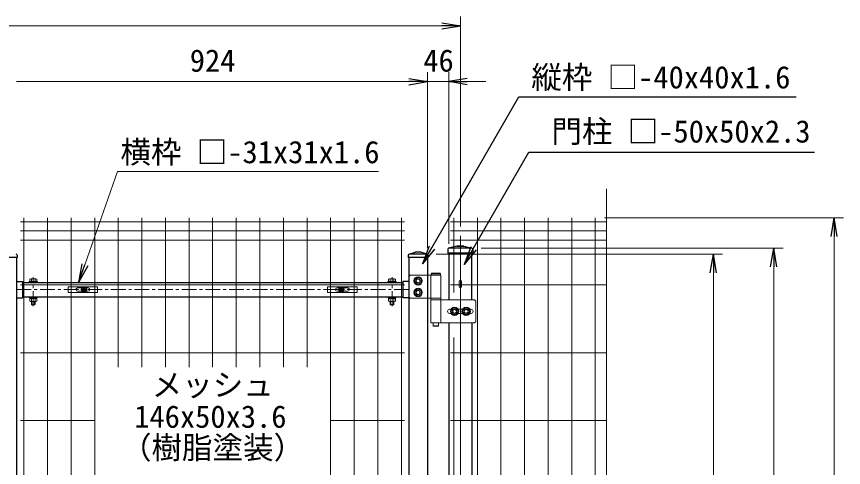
# Model space of a CAD drawing. Units: millimetres, scale not verified. Extents: x -10254 to -1854, y -2970 to 2970.
# Drawn here: x -9232 to -7453, y 656 to 1626 of the extents above; entities that cross this region are included whole.
import ezdxf
from ezdxf.enums import TextEntityAlignment as Align

# ---------------------------------------------------------------- set-up
doc = ezdxf.new("R2010")
doc.units = ezdxf.units.MM
doc.header["$LTSCALE"] = 30
doc.linetypes.add('USER1', pattern=[50.8, 31.75, -6.35, 6.35, -6.35])
for name, color, linetype, lineweight in [('0-0_Defpoints', 7, 'Continuous', 25), ('0-3_D-STR-TXT', 7, 'Continuous', 13), ('0-4_D-BMK', 2, 'USER1', 13), ('0-5_D-STR3', 3, 'Continuous', 13), ('0-6_0', 7, 'Continuous', 25), ('0-7_D-STR-DIM', 7, 'Continuous', 13), ('0-8_D-STR1', 1, 'Continuous', 25), ('0-A_D-STR2', 7, 'Continuous', 13)]:
    doc.layers.add(name, color=color, linetype=linetype, lineweight=lineweight)
doc.styles.add('ＭＳ ゴシック', font='')
doc.styles.get('ＭＳ ゴシック').set_extended_font_data('MS Gothic')

# ---------------------------------------------------------------- blocks, each defined once
blk = doc.blocks.new('_Open')
at = {"layer": '0-6_0'}
blk.add_line((-30, 5), (0, 0), dxfattribs=at)
blk.add_lwpolyline([(-30, -5), (0, 0), (-30, 0)], dxfattribs=at)
blk = doc.blocks.new('U33')
at = {"layer": '0-0_Defpoints'}
for centre in [(5850, 49372.5), (22470, 49372.5)]:
    blk.add_circle(centre, 120, dxfattribs=at)
at = {"layer": '0-4_D-BMK'}
for p, q in [((2580, 48312), (2580, 50174.7)), ((25740, 48312), (25740, 50174.7)), ((1500, 49372.5), (26820, 49372.5))]:
    blk.add_line(p, q, dxfattribs=at)
at = {"layer": '0-5_D-STR3'}
for p, q in [((28890, 50310), (26970, 50310)), ((28242, 50310), (28242, 48810)), ((28296, 50430), (28266, 50400)), ((28866, 50310), (28266, 50310)), ((28836, 50430), (28296, 50430)), ((28836, 50430), (28866, 50400)), ((28866, 50400), (28866, 50310)), ((28890, 50310), (28890, 48810)), ((2310, 49885.5), (2310, 49837.5)), ((2310, 49885.5), (2850, 49885.5)), ((2310, 49837.5), (2850, 49837.5)), ((2355, 49885.5), (2355, 50049)), ((2805.1, 49885.5), (2355, 49885.5)), ((2748.8, 50065.6), (2411.3, 50065.6)), ((2467.5, 49885.5), (2467.5, 50049)), ((2692.6, 49885.5), (2692.6, 50049)), ((2805.1, 49885.5), (2805.1, 50049)), ((2850, 49885.5), (2850, 49837.5)), ((25470, 49885.5), (25470, 49837.5)), ((26010, 49885.5), (25470, 49885.5)), ((26010, 49837.5), (25470, 49837.5)), ((25514.9, 49885.5), (25514.9, 50049)), ((25514.9, 49885.5), (25965, 49885.5)), ((25571.2, 50065.6), (25908.7, 50065.6)), ((25627.4, 49885.5), (25627.4, 50049)), ((25852.5, 49885.5), (25852.5, 50049)), ((25965, 49885.5), (25965, 50049)), ((26010, 49885.5), (26010, 49837.5)), ((26820, 50160), (26820, 48960)), ((2310, 48907.5), (2310, 48859.5)), ((2310, 48907.5), (2850, 48907.5)), ((2310, 48859.5), (2850, 48859.5)), ((2355, 48799.5), (2355, 48621)), ((2411.3, 48604.4), (2748.8, 48604.4)), ((2460, 48415.5), (2460, 48604.4)), ((2467.5, 48799.5), (2467.5, 48621)), ((2490, 48385.5), (2490, 48604.4)), ((2591.3, 48799.5), (2556.7, 48859.5)), ((2612.1, 48799.5), (2577.4, 48859.5)), ((2670, 48385.5), (2670, 48604.4)), ((2692.6, 48799.5), (2692.6, 48621)), ((2700, 48415.5), (2700, 48604.4)), ((2805.1, 48799.5), (2805.1, 48621)), ((2850, 48907.5), (2850, 48859.5)), ((25470, 48907.5), (25470, 48859.5)), ((26010, 48907.5), (25470, 48907.5)), ((26010, 48859.5), (25470, 48859.5)), ((25514.9, 48799.5), (25514.9, 48621)), ((25908.7, 48604.4), (25571.2, 48604.4)), ((25620, 48415.5), (25620, 48604.4)), ((25627.4, 48799.5), (25627.4, 48621)), ((25650, 48385.5), (25650, 48604.4)), ((25707.9, 48799.5), (25742.5, 48859.5)), ((25728.7, 48799.5), (25763.3, 48859.5)), ((25830, 48385.5), (25830, 48604.4)), ((25852.5, 48799.5), (25852.5, 48621)), ((25860, 48415.5), (25860, 48604.4)), ((25965, 48799.5), (25965, 48621)), ((26010, 48907.5), (26010, 48859.5)), ((26970, 48810), (28890, 48810)), ((28242, 48720), (28242, 47220)), ((31002, 48720), (28242, 48720)), ((28251, 48810), (28881, 48810)), ((28251, 48810), (28251, 48720)), ((28251, 48720), (28881, 48720)), ((28881, 48810), (28881, 48720)), ((28890, 48720), (28890, 47220)), ((2460, 48415.5), (2490, 48385.5)), ((2460, 48415.5), (2700, 48415.5)), ((2670, 48385.5), (2490, 48385.5)), ((2670, 48385.5), (2700, 48415.5)), ((25650, 48385.5), (25620, 48415.5)), ((25860, 48415.5), (25620, 48415.5)), ((25650, 48385.5), (25830, 48385.5)), ((25860, 48415.5), (25830, 48385.5)), ((29460, 48105), (29541.2, 48105)), ((30008.8, 48105), (30291.2, 48105)), ((30758.8, 48105), (30840, 48105)), ((31152, 48570), (31152, 47370)), ((29325, 47970), (29325.3, 47970)), ((29460, 47835), (29541.2, 47835)), ((30008.8, 47835), (30291.2, 47835)), ((30758.8, 47835), (30840, 47835)), ((30975, 47970), (30975.3, 47970)), ((31002, 47220), (28242, 47220)), ((28386, 47220), (28386, 47040)), ((28746, 47040), (28386, 47040)), ((28416, 47010), (28386, 47040)), ((28716, 47010), (28416, 47010)), ((28716, 47010), (28746, 47040)), ((28746, 47220), (28746, 47040))]:
    blk.add_line(p, q, dxfattribs=at)
for points in [[(28866, 50400), (28266, 50400), (28266, 50310)], [(2811, 48799.5), (2349, 48799.5), (2349, 48859.5)], [(2811, 48799.5), (2811, 48859.5), (2349, 48859.5)], [(25509, 48799.5), (25971, 48799.5), (25971, 48859.5)], [(25509, 48799.5), (25509, 48859.5), (25971, 48859.5)]]:
    blk.add_lwpolyline(points, dxfattribs=at)
for points in [[(27420, 50178), (27209.6, 50056.5), (27209.6, 49813.5), (27420, 49692), (27630.4, 49813.5), (27630.4, 50056.5)], [(27420, 49428), (27209.6, 49306.5), (27209.6, 49063.5), (27420, 48942), (27630.4, 49063.5), (27630.4, 49306.5)], [(29775, 48213), (29564.6, 48091.5), (29564.6, 47848.5), (29775, 47727), (29985.4, 47848.5), (29985.4, 48091.5)], [(30525, 48213), (30314.6, 48091.5), (30314.6, 47848.5), (30525, 47727), (30735.4, 47848.5), (30735.4, 48091.5)]]:
    blk.add_lwpolyline(points, close=True, dxfattribs=at)
for centre, radius in [((27420, 49935), 270), ((27420, 49935), 211), ((27420, 49935), 135), ((27420, 49935), 120), ((27420, 49185), 270), ((27420, 49185), 211), ((27420, 49185), 135), ((27420, 49185), 120), ((29775, 47970), 270), ((29775, 47970), 211), ((29775, 47970), 135), ((29775, 47970), 120), ((30525, 47970), 270), ((30525, 47970), 211), ((30525, 47970), 135), ((30525, 47970), 120)]:
    blk.add_circle(centre, radius, dxfattribs=at)
for centre, radius, start, end in [((26970, 50160), 150, 90, 180), ((2411.3, 49961.9), 103.7, 57.13278, 122.86722), ((2580, 49675.8), 389.8, 73.22135, 106.77865), ((2748.8, 49961.9), 103.7, 57.13278, 122.86722), ((25571.2, 49961.9), 103.7, 57.13278, 122.86722), ((25740, 49675.8), 389.8, 73.22135, 106.77865), ((25908.7, 49961.9), 103.7, 57.13278, 122.86722), ((2411.3, 48708.1), 103.7, 237.13278, 302.86722), ((2580, 48994.2), 389.8, 253.22135, 286.77865), ((2748.8, 48708.1), 103.7, 237.13278, 302.86722), ((25571.2, 48708.1), 103.7, 237.13278, 302.86722), ((25740, 48994.2), 389.8, 253.22135, 286.77865), ((25908.7, 48708.1), 103.7, 237.13278, 302.86722), ((26970, 48960), 150, 180, 270), ((31002, 48570), 150, 0, 90), ((29460, 47970), 135, 90, 180), ((30840, 47970), 135, 0, 90), ((29460, 47970), 135, 180, 270), ((30840, 47970), 135, 270, 0), ((31002, 47370), 150, 270, 0)]:
    blk.add_arc(centre, radius, start, end, dxfattribs=at)
at = {"layer": '0-8_D-STR1'}
for p, q in [((1530, 51450), (270, 51450)), ((1500, 51450), (1500, 900)), ((1530, 51588), (1530, 51450)), ((26790, 51588), (26790, 51450)), ((28050, 51450), (26790, 51450)), ((26820, 51450), (26820, 900)), ((26840.8, 51656.8), (27240, 51780)), ((27988.9, 51660), (26862, 51660)), ((27600, 51780), (27240, 51780)), ((27999.2, 51656.8), (27600, 51780)), ((28050, 51588), (28050, 51450)), ((1500, 49897.5), (1890, 49897.5)), ((1890, 49897.5), (1890, 48847.5)), ((1890, 49837.5), (26430, 49837.5)), ((26430, 49897.5), (26430, 48847.5)), ((26820, 49897.5), (26430, 49897.5)), ((1500, 48847.5), (1890, 48847.5)), ((1890, 48907.5), (26430, 48907.5)), ((26820, 48847.5), (26430, 48847.5))]:
    blk.add_line(p, q, dxfattribs=at)
blk.add_lwpolyline([(28020, 51450), (28020, 900), (26820, 900)], dxfattribs=at)
for centre, start, end in [((1458, 51588), 0, 72.84994), ((26862, 51588), 90, 180), ((27978, 51588), 0, 72.84994)]:
    blk.add_arc(centre, 72, start, end, dxfattribs=at)
blk = doc.blocks.new('A$C1aa64d16')
at = {"layer": '0-5_D-STR3'}
for p, q in [((-1019.6, 180), (885.4, 180)), ((-1019.6, -180), (-1019.6, 180)), ((-412.1, 105), (-136.9, 105)), ((-55.6, 12.5), (-94.5, 11.8)), ((-94.5, 11.8), (-94.5, -11.9)), ((-11.9, 94.5), (-12.5, 55.6)), ((-11.9, 94.5), (11.9, 94.5)), ((11.9, 94.5), (12.5, 55.6)), ((55.6, 12.5), (94.5, 11.8)), ((94.5, 11.8), (94.5, -11.9)), ((136.9, 105), (277.9, 105)), ((-412.1, -105), (-136.9, -105)), ((-55.6, -12.5), (-94.5, -11.9)), ((-11.9, -94.5), (-12.5, -55.6)), ((55.6, -12.5), (94.5, -11.9)), ((136.9, -105), (277.9, -105))]:
    blk.add_line(p, q, dxfattribs=at)
for points in [[(-1019.6, -180), (885.4, -180), (885.4, 180)], [(-11.9, -94.5), (11.9, -94.5), (12.5, -55.6)]]:
    blk.add_lwpolyline(points, dxfattribs=at)
for radius in [172.5, 157.5]:
    blk.add_circle((0, 0), radius, dxfattribs=at)
for centre, radius, start, end in [((-412.1, 0), 105, 90, 270), ((-57.2, 57.1), 44.6, 270, 0), ((57.2, 57.1), 44.6, 180, 270), ((277.9, 0), 105, 270, 90), ((-57.2, -57.1), 44.6, 0, 90), ((57.2, -57.1), 44.6, 90, 180)]:
    blk.add_arc(centre, radius, start, end, dxfattribs=at)
blk = doc.blocks.new('A$Cf29bf4b8')
at = {"layer": '0-5_D-STR3'}
for p, q in [((-885.5, 180), (1019.5, 180)), ((-885.5, -180), (-885.5, 180)), ((-278, 105), (-136.9, 105)), ((-55.6, 12.5), (-94.5, 11.8)), ((-94.5, 11.8), (-94.5, -11.9)), ((-11.9, 94.5), (-12.5, 55.6)), ((-11.9, 94.5), (11.9, 94.5)), ((11.9, 94.5), (12.5, 55.6)), ((55.6, 12.5), (94.5, 11.8)), ((94.5, 11.8), (94.5, -11.9)), ((136.9, 105), (412, 105)), ((-278, -105), (-136.9, -105)), ((-55.6, -12.5), (-94.5, -11.9)), ((-11.9, -94.5), (-12.5, -55.6)), ((55.6, -12.5), (94.5, -11.9)), ((136.9, -105), (412, -105))]:
    blk.add_line(p, q, dxfattribs=at)
for points in [[(-885.5, -180), (1019.5, -180), (1019.5, 180)], [(-11.9, -94.5), (11.9, -94.5), (12.5, -55.6)]]:
    blk.add_lwpolyline(points, dxfattribs=at)
for radius in [172.5, 157.5]:
    blk.add_circle((0, 0), radius, dxfattribs=at)
for centre, radius, start, end in [((-278, 0), 105, 90, 270), ((-57.2, 57.1), 44.6, 270, 0), ((57.2, 57.1), 44.6, 180, 270), ((412, 0), 105, 270, 90), ((-57.2, -57.1), 44.6, 0, 90), ((57.2, -57.1), 44.6, 90, 180)]:
    blk.add_arc(centre, radius, start, end, dxfattribs=at)
blk = doc.blocks.new('MLeader1')
at = {"layer": '0-3_D-STR-TXT', "lineweight": 25}
blk.add_line((-8243.56, 1124.38), (-8269.33, 1093.07), dxfattribs=at)
for points in [[(-8249.33, 1127.71), (-8130.1, 1334.23), (-7522.26, 1334.23), (-7515.06, 1334.23)], [(-8255.1, 1131.04), (-8269.33, 1093.07), (-8249.33, 1127.71)]]:
    blk.add_lwpolyline(points, dxfattribs=at)
blk = doc.blocks.new('MLeader2')
at = {"layer": '0-3_D-STR-TXT', "lineweight": 25}
blk.add_line((-8333.11, 1125.51), (-8358.89, 1094.2), dxfattribs=at)
for points in [[(-8338.89, 1128.84), (-8151.57, 1453.29), (-7561.94, 1453.29), (-7554.74, 1453.29)], [(-8344.66, 1132.18), (-8358.89, 1094.2), (-8338.89, 1128.84)]]:
    blk.add_lwpolyline(points, dxfattribs=at)

msp = doc.modelspace()

# ---------------------------------------------------------------- linework, layer by layer
at = {"layer": '0-3_D-STR-TXT'}
msp.add_lwpolyline([(-8453.77, 1292.77), (-9015.29, 1292.77), (-9085.65, 1092.04)], dxfattribs=at)
at = {"layer": '0-4_D-BMK'}
msp.add_line((-8277.45, 1154.55), (-8277.45, -771.71), dxfattribs=at)
at = {"layer": '0-5_D-STR3'}
for p, q in [((-8280.05, 1057.16), (-8280.05, 1044.99)), ((-8274.85, 1057.16), (-8274.85, 1044.99))]:
    msp.add_line(p, q, dxfattribs=at)
msp.add_arc((-8277.45, 1044.99), 2.6, 180, 0, dxfattribs=at)
msp.add_ellipse((-8277.45, 1057.14), major_axis=(-2.6, 0), ratio=0.649974, start_param=3.1415927, end_param=6.2831853, dxfattribs=at)
at = {"layer": '0-7_D-STR-DIM'}
for p, q in [((-8277.45, 1174.55), (-8277.45, 1626.36)), ((-8317.45, 1606.36), (-9267.45, 1606.36)), ((-8348.45, 1127.99), (-8348.45, 1506.36)), ((-8348.45, 1127.99), (-8348.45, 1506.36)), ((-8302.45, 1136.99), (-8302.45, 1506.36)), ((-9232.45, 1486.36), (-8388.45, 1486.36)), ((-9232.45, 1486.36), (-9192.45, 1486.36)), ((-8388.45, 1486.36), (-8428.45, 1486.36)), ((-8348.45, 1486.36), (-8302.45, 1486.36)), ((-8262.45, 1486.36), (-8222.45, 1486.36)), ((-7963.06, 1255.6), (-7963.06, -726.64)), ((-7967.05, 1192.99), (-7453.06, 1192.99)), ((-7473.06, 1152.99), (-7473.06, -567.01)), ((-8232.54, 1127.99), (-7583.06, 1127.99)), ((-8329.49, 1114.99), (-7713.06, 1114.99)), ((-7603.06, 1087.99), (-7603.06, -567.01)), ((-7733.06, 1074.99), (-7733.06, -537.01))]:
    msp.add_line(p, q, dxfattribs=at)
at = {"layer": '0-8_D-STR1'}
for p, q in [((-8304.29, 1125.99), (-8304.45, 1116.99)), ((-8304.29, 1125.99), (-8304.45, 1116.99)), ((-8284.95, 1131.99), (-8302.74, 1127.9)), ((-8284.95, 1131.99), (-8302.74, 1127.9)), ((-8252.54, 1127.99), (-8302.36, 1127.99)), ((-8284.95, 1131.99), (-8269.95, 1131.99)), ((-8269.95, 1131.99), (-8284.95, 1131.99)), ((-8269.95, 1131.99), (-8252.16, 1127.9)), ((-8269.95, 1131.99), (-8252.16, 1127.9)), ((-8250.61, 1125.99), (-8250.45, 1116.99)), ((-8304.45, 1116.99), (-8250.45, 1116.99)), ((-8250.45, 1116.99), (-8304.45, 1116.99)), ((-8302.45, 1116.99), (-8302.45, 1016.99)), ((-8252.45, 1016.99), (-8252.45, 1116.99)), ((-8302.45, 966.99), (-8302.45, -394.51)), ((-8252.45, 966.99), (-8252.45, -394.51))]:
    msp.add_line(p, q, dxfattribs=at)
for centre, start, end in [((-8302.29, 1125.95), 102.93782, 179), ((-8302.29, 1125.95), 102.93782, 179), ((-8252.61, 1125.95), 1, 77.06218)]:
    msp.add_arc(centre, 2, start, end, dxfattribs=at)
at = {"layer": '0-A_D-STR2'}
for p, q in [((-9216.61, -577.01), (-9216.61, 1192.99)), ((-9165.84, -577.01), (-9165.84, 1192.99)), ((-9115.07, -577.01), (-9115.07, 1192.99)), ((-9064.3, -577.01), (-9064.3, 1192.99)), ((-9013.53, 872.12), (-9013.53, 1192.99)), ((-8962.76, 872.12), (-8962.76, 1192.99)), ((-8911.99, 872.12), (-8911.99, 1192.99)), ((-8861.22, 872.12), (-8861.22, 1192.99)), ((-8810.45, 872.12), (-8810.45, 1192.99)), ((-8759.68, 872.12), (-8759.68, 1192.99)), ((-8708.91, 872.12), (-8708.91, 1192.99)), ((-8658.14, 872.12), (-8658.14, 1192.99)), ((-8607.37, 872.12), (-8607.37, 1192.99)), ((-8556.6, -577.01), (-8556.6, 1192.99)), ((-8505.83, -577.01), (-8505.83, 1192.99)), ((-8455.06, -577.01), (-8455.06, 1192.99)), ((-8404.29, -577.01), (-8404.29, 1192.99)), ((-8291.67, 1032.19), (-8291.67, 1192.99)), ((-8240.9, -577.01), (-8240.9, 1192.99)), ((-8190.13, -577.01), (-8190.13, 1192.99)), ((-8139.36, -577.01), (-8139.36, 1192.99)), ((-8088.59, -577.01), (-8088.59, 1192.99)), ((-8037.82, -577.01), (-8037.82, 1192.99)), ((-7987.05, -577.01), (-7987.05, 1192.99)), ((-8397.29, 1184.56), (-9223.61, 1184.56)), ((-7963.06, 1184.56), (-8298.65, 1184.56)), ((-8397.29, 1164.99), (-9223.61, 1164.99)), ((-7963.06, 1164.99), (-8298.65, 1164.99)), ((-8397.29, 1145.42), (-9223.61, 1145.42)), ((-7963.06, 1145.42), (-8298.65, 1145.42)), ((-8397.29, 1048.99), (-9223.61, 1048.99)), ((-7963.06, 1048.99), (-8298.65, 1048.99)), ((-8291.67, -358.56), (-8291.67, 935.54)), ((-8397.29, 902.99), (-9223.61, 902.99)), ((-7963.06, 902.99), (-8298.65, 902.99)), ((-9064.3, 756.99), (-9223.61, 756.99)), ((-8397.29, 756.99), (-8556.6, 756.99)), ((-7963.06, 756.99), (-8298.65, 756.99))]:
    msp.add_line(p, q, dxfattribs=at)

# ---------------------------------------------------------------- block references
at = {"layer": '0-3_D-STR-TXT'}
for name in ['MLeader2', 'MLeader1']:
    msp.add_blockref(name, (0, 0), dxfattribs=at)
at = {"layer": '0-3_D-STR-TXT', "xscale": 1.333333, "yscale": 1.333333, "rotation": 250.68301}
msp.add_blockref('_Open', (-9098.88, 1054.29), dxfattribs=at)
at = {"layer": '0-7_D-STR-DIM'}
for name, p, xscale, yscale in [('_Open', (-8277.45, 1606.36), 1.333333, 1.333333), ('_Open', (-8348.45, 1486.36), 1.333333, 1.333333), ('_Open', (-8348.45, 1486.36), 1.333333, 1.333333), ('U33', (-9282.45, -607.01), 0.03333333, 0.03333333), ('A$C1aa64d16', (-9087.45, 1038.74), 0.03333333, 0.03333333), ('A$Cf29bf4b8', (-8533.45, 1038.74), 0.03333333, 0.03333333)]:
    msp.add_blockref(name, p, dxfattribs=dict(at, xscale=xscale, yscale=yscale))
at = {"layer": '0-7_D-STR-DIM', "xscale": 1.333333, "yscale": 1.333333}
for p, rotation in [((-8302.45, 1486.36), 180), ((-7473.06, 1192.99), 90), ((-7603.06, 1127.99), 90), ((-7733.06, 1114.99), 90)]:
    msp.add_blockref('_Open', p, dxfattribs=dict(at, rotation=rotation))

# ---------------------------------------------------------------- texts
at = {"layer": '0-3_D-STR-TXT', "style": 'ＭＳ ゴシック'}
for s, p in [('縦枠 □-40x40x1.6', (-8124.77, 1457.17)), ('門柱 □-50x50x2.3', (-8081.51, 1340.67)), ('横枠 □-31x31x1.6', (-9008.91, 1296.22)), ('メッシュ', (-8941.68, 795.17)), ('146x50x3.6', (-8979.19, 726.9)), ('（樹脂塗装）', (-9007.77, 660.25))]:
    msp.add_text(s, height=48.17, dxfattribs=at).set_placement(p, align=Align.BOTTOM_LEFT)
at = {"layer": '0-7_D-STR-DIM', "style": 'ＭＳ ゴシック'}
for s, p in [('924', (-8859.7, 1493.11)), ('46', (-8357.17, 1493.11))]:
    msp.add_text(s, height=48.17, dxfattribs=at).set_placement(p, align=Align.BOTTOM_LEFT)

doc.saveas('drawing.dxf')
